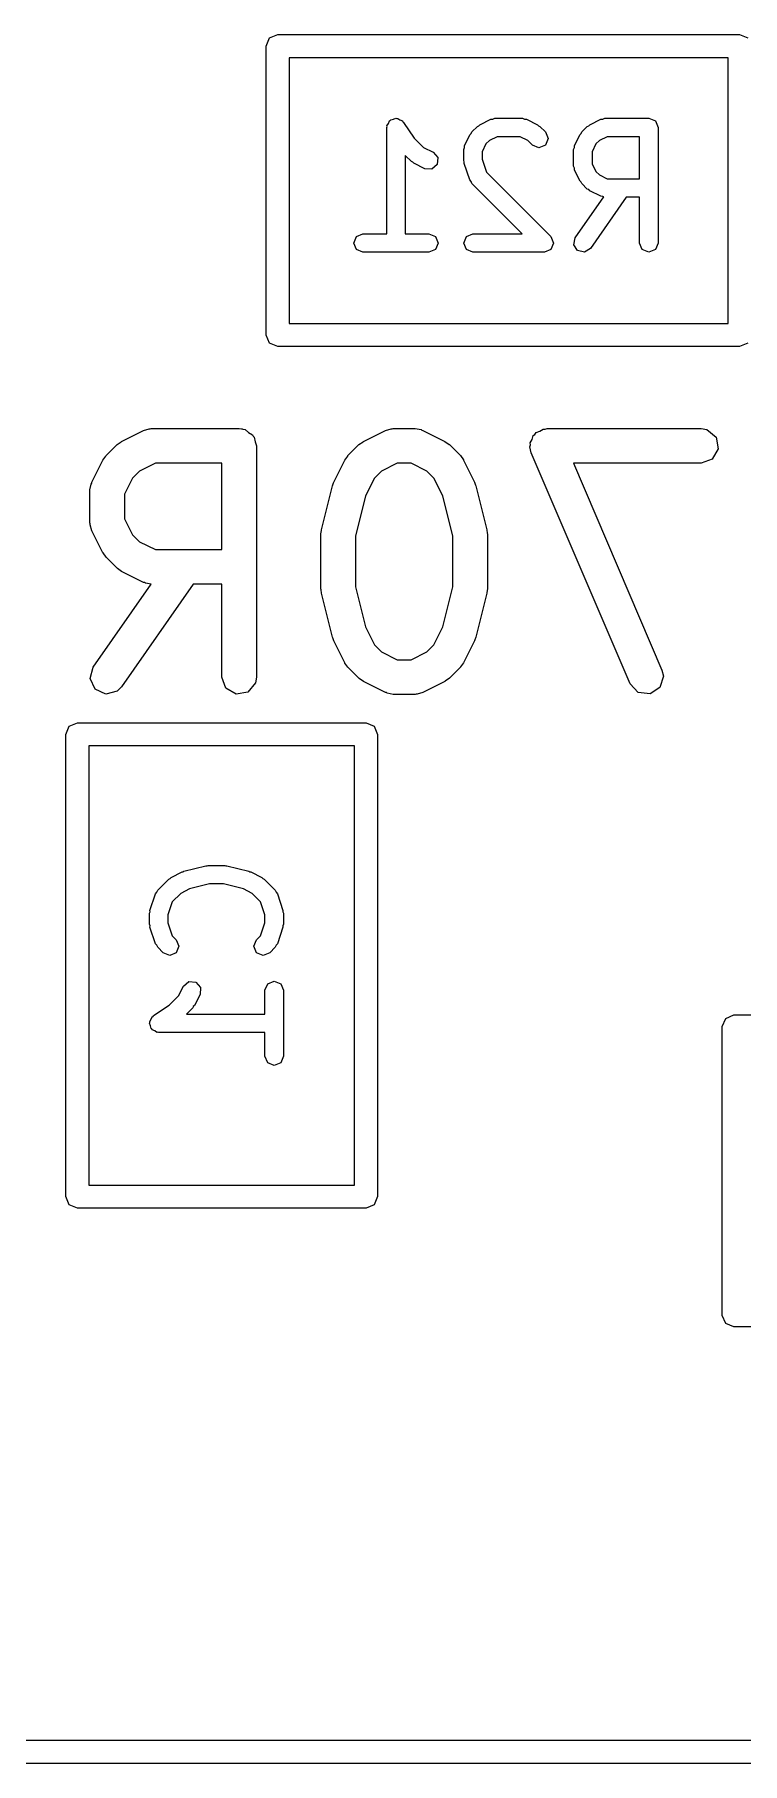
# Model space of a CAD drawing. Extents: x 0.18 to 3.03, y 0.18 to 2.17.
# Drawn here: x 1.6532 to 1.7739, y 0.4121 to 0.7066 of the extents above; entities that cross this region are included whole.
import ezdxf

# ---------------------------------------------------------------- set-up
doc = ezdxf.new("R2010")
doc.units = 0
doc.header["$MEASUREMENT"] = 0
doc.layers.add('BLACK', color=7, linetype='CONTINUOUS')

msp = doc.modelspace()

# ---------------------------------------------------------------- linework, layer by layer
at = {"layer": 'BLACK', "linetype": 'CONTINUOUS'}
for p, q in [((1.69274, 0.704606), (1.69331, 0.705998)), ((1.69274, 0.655394), (1.69274, 0.704606)), ((1.69331, 0.705998), (1.6947, 0.706575)), ((1.6947, 0.706575), (1.77344, 0.706575)), ((1.77344, 0.706575), (1.77484, 0.705998)), ((1.69667, 0.702638), (1.69667, 0.657362)), ((1.77148, 0.702638), (1.69667, 0.702638)), ((1.77148, 0.657362), (1.77148, 0.702638)), ((1.71398, 0.692052), (1.71443, 0.692141)), ((1.71443, 0.692141), (1.71486, 0.692317)), ((1.71486, 0.692317), (1.71501, 0.692255)), ((1.71501, 0.692255), (1.71517, 0.692286)), ((1.71517, 0.692286), (1.71555, 0.692031)), ((1.72915, 0.691213), (1.73103, 0.692151)), ((1.73103, 0.692151), (1.73139, 0.692177)), ((1.73139, 0.692177), (1.73173, 0.692317)), ((1.73173, 0.692317), (1.73642, 0.692317)), ((1.73642, 0.692317), (1.73676, 0.692177)), ((1.73676, 0.692177), (1.73712, 0.692151)), ((1.73712, 0.692151), (1.739, 0.691213)), ((1.7479, 0.691213), (1.74977, 0.692151)), ((1.74977, 0.692151), (1.75014, 0.692177)), ((1.75014, 0.692177), (1.75048, 0.692317)), ((1.75048, 0.692317), (1.75798, 0.692317)), ((1.75798, 0.692317), (1.75909, 0.691856)), ((1.71328, 0.690742), (1.71335, 0.690892)), ((1.71328, 0.672632), (1.71328, 0.690742)), ((1.71331, 0.691051), (1.71357, 0.691432)), ((1.71335, 0.690892), (1.71331, 0.691051)), ((1.71357, 0.691432), (1.71374, 0.691856)), ((1.71374, 0.691856), (1.71389, 0.691918)), ((1.71389, 0.691918), (1.71398, 0.692052)), ((1.71555, 0.692031), (1.71597, 0.691856)), ((1.71597, 0.691856), (1.71603, 0.691706)), ((1.71603, 0.691706), (1.71617, 0.691616)), ((1.71617, 0.691616), (1.71796, 0.688933)), ((1.72657, 0.687697), (1.72751, 0.689572)), ((1.72751, 0.689572), (1.72771, 0.689742)), ((1.72771, 0.689742), (1.72781, 0.689981)), ((1.72781, 0.689981), (1.72874, 0.690918)), ((1.72874, 0.690918), (1.72898, 0.691018)), ((1.72898, 0.691018), (1.72915, 0.691213)), ((1.7321, 0.689167), (1.73079, 0.688511)), ((1.73605, 0.689167), (1.7321, 0.689167)), ((1.73736, 0.688511), (1.73605, 0.689167)), ((1.739, 0.691213), (1.73917, 0.691018)), ((1.73917, 0.691018), (1.73941, 0.690918)), ((1.73941, 0.690918), (1.74034, 0.689981)), ((1.74034, 0.689981), (1.74081, 0.688867)), ((1.74532, 0.687697), (1.74626, 0.689572)), ((1.74626, 0.689572), (1.74645, 0.689741)), ((1.74645, 0.689741), (1.74655, 0.689981)), ((1.74655, 0.689981), (1.74749, 0.690918)), ((1.74749, 0.690918), (1.74773, 0.691018)), ((1.74773, 0.691018), (1.7479, 0.691213)), ((1.75085, 0.689167), (1.74954, 0.688511)), ((1.7564, 0.689167), (1.75085, 0.689167)), ((1.7564, 0.682006), (1.7564, 0.689167)), ((1.75909, 0.691856), (1.75955, 0.690742)), ((1.75955, 0.690742), (1.75955, 0.671057)), ((1.71796, 0.688933), (1.71954, 0.687349)), ((1.71954, 0.687349), (1.72119, 0.686526)), ((1.72119, 0.686526), (1.72198, 0.685616)), ((1.72641, 0.686993), (1.72655, 0.687331)), ((1.72641, 0.685118), (1.72641, 0.686993)), ((1.72655, 0.687331), (1.72657, 0.687697)), ((1.73021, 0.687935), (1.72956, 0.686621)), ((1.72956, 0.686621), (1.72956, 0.685373)), ((1.73079, 0.688511), (1.73021, 0.687935)), ((1.73812, 0.687754), (1.73736, 0.688511)), ((1.73923, 0.687293), (1.73812, 0.687754)), ((1.74034, 0.687754), (1.73923, 0.687293)), ((1.74081, 0.688867), (1.74034, 0.687754)), ((1.74515, 0.686993), (1.74529, 0.687331)), ((1.74515, 0.68418), (1.74515, 0.686993)), ((1.74529, 0.687331), (1.74532, 0.687697)), ((1.74896, 0.687935), (1.7483, 0.686621)), ((1.7483, 0.686621), (1.7483, 0.684552)), ((1.74954, 0.688511), (1.74896, 0.687935)), ((1.71749, 0.684942), (1.71643, 0.686003)), ((1.71643, 0.686003), (1.71643, 0.672632)), ((1.71773, 0.684843), (1.71749, 0.684942)), ((1.7179, 0.684647), (1.71773, 0.684843)), ((1.71978, 0.683709), (1.7179, 0.684647)), ((1.72098, 0.683624), (1.71978, 0.683709)), ((1.72189, 0.684414), (1.72098, 0.683624)), ((1.72198, 0.685616), (1.72189, 0.684414)), ((1.72651, 0.684878), (1.72641, 0.685118)), ((1.72649, 0.68462), (1.72651, 0.684878)), ((1.72743, 0.681808), (1.72649, 0.68462)), ((1.72956, 0.685373), (1.7303, 0.683156)), ((1.74529, 0.683842), (1.74515, 0.68418)), ((1.74532, 0.683476), (1.74529, 0.683842)), ((1.74626, 0.681601), (1.74532, 0.683476)), ((1.7483, 0.684552), (1.74896, 0.683239)), ((1.72767, 0.681531), (1.72743, 0.681808)), ((1.72781, 0.681192), (1.72767, 0.681531)), ((1.73637, 0.672632), (1.72781, 0.681192)), ((1.7303, 0.683156), (1.74128, 0.672171)), ((1.74645, 0.681432), (1.74626, 0.681601)), ((1.74655, 0.681192), (1.74645, 0.681432)), ((1.74749, 0.680255), (1.74655, 0.681192)), ((1.74896, 0.683239), (1.74954, 0.682663)), ((1.74954, 0.682663), (1.75085, 0.682006)), ((1.75085, 0.682006), (1.7564, 0.682006)), ((1.74544, 0.67196), (1.75031, 0.678924)), ((1.74773, 0.680156), (1.74749, 0.680255)), ((1.7479, 0.67996), (1.74773, 0.680156)), ((1.74977, 0.679022), (1.7479, 0.67996)), ((1.75411, 0.678856), (1.74802, 0.670154)), ((1.75014, 0.678996), (1.74977, 0.679022)), ((1.75031, 0.678924), (1.75014, 0.678996)), ((1.7564, 0.678856), (1.75411, 0.678856)), ((1.7564, 0.671057), (1.7564, 0.678856)), ((1.70766, 0.671057), (1.70812, 0.672171)), ((1.70812, 0.672171), (1.70923, 0.672632)), ((1.70923, 0.672632), (1.71328, 0.672632)), ((1.71643, 0.672632), (1.72048, 0.672632)), ((1.72048, 0.672632), (1.7216, 0.672171)), ((1.7216, 0.672171), (1.72206, 0.671057)), ((1.72641, 0.671057), (1.72687, 0.672171)), ((1.72687, 0.672171), (1.72798, 0.672632)), ((1.72798, 0.672632), (1.73637, 0.672632)), ((1.74128, 0.672171), (1.74174, 0.671057)), ((1.74518, 0.670783), (1.74544, 0.67196)), ((1.70812, 0.669944), (1.70766, 0.671057)), ((1.70923, 0.669482), (1.70812, 0.669944)), ((1.71486, 0.669482), (1.70923, 0.669482)), ((1.72048, 0.669482), (1.71486, 0.669482)), ((1.7216, 0.669944), (1.72048, 0.669482)), ((1.72206, 0.671057), (1.7216, 0.669944)), ((1.72687, 0.669944), (1.72641, 0.671057)), ((1.72798, 0.669482), (1.72687, 0.669944)), ((1.74017, 0.669482), (1.72798, 0.669482)), ((1.74128, 0.669944), (1.74017, 0.669482)), ((1.74174, 0.671057), (1.74128, 0.669944)), ((1.74583, 0.669767), (1.74518, 0.670783)), ((1.747, 0.669506), (1.74583, 0.669767)), ((1.74802, 0.670154), (1.747, 0.669506)), ((1.75686, 0.669944), (1.7564, 0.671057)), ((1.75798, 0.669482), (1.75686, 0.669944)), ((1.75909, 0.669944), (1.75798, 0.669482)), ((1.75955, 0.671057), (1.75909, 0.669944)), ((1.69667, 0.657362), (1.77148, 0.657362)), ((1.69331, 0.654002), (1.69274, 0.655394)), ((1.6947, 0.653425), (1.69331, 0.654002)), ((1.77484, 0.654002), (1.77344, 0.653425)), ((1.77344, 0.653425), (1.6947, 0.653425)), ((1.66807, 0.637269), (1.67182, 0.639144)), ((1.67182, 0.639144), (1.67281, 0.639437)), ((1.67281, 0.639437), (1.67298, 0.639396)), ((1.67298, 0.639396), (1.67314, 0.639456)), ((1.67314, 0.639456), (1.68814, 0.639456)), ((1.68814, 0.639456), (1.68853, 0.639388)), ((1.68853, 0.639388), (1.68866, 0.639411)), ((1.68866, 0.639411), (1.68877, 0.639346)), ((1.68877, 0.639346), (1.68915, 0.639278)), ((1.68915, 0.639278), (1.68974, 0.638785)), ((1.70932, 0.637269), (1.71307, 0.639144)), ((1.71307, 0.639144), (1.71405, 0.639437)), ((1.71405, 0.639437), (1.71422, 0.639396)), ((1.71422, 0.639396), (1.71439, 0.639456)), ((1.71439, 0.639456), (1.71814, 0.639456)), ((1.71814, 0.639456), (1.71915, 0.639278)), ((1.71915, 0.639278), (1.71928, 0.639164)), ((1.71928, 0.639164), (1.71946, 0.639144)), ((1.71946, 0.639144), (1.72321, 0.637269)), ((1.73939, 0.639001), (1.73996, 0.639378)), ((1.73996, 0.639378), (1.74031, 0.639337)), ((1.74031, 0.639337), (1.74064, 0.639456)), ((1.74064, 0.639456), (1.76688, 0.639456)), ((1.76688, 0.639456), (1.76789, 0.639278)), ((1.76789, 0.639278), (1.76944, 0.63798)), ((1.66543, 0.634842), (1.66731, 0.636716)), ((1.66731, 0.636716), (1.66803, 0.637223)), ((1.66803, 0.637223), (1.66807, 0.637269)), ((1.68974, 0.638785), (1.6904, 0.638401)), ((1.6904, 0.638401), (1.6905, 0.638151)), ((1.6905, 0.638151), (1.6907, 0.63798)), ((1.6907, 0.63798), (1.69083, 0.637224)), ((1.69083, 0.637224), (1.6911, 0.636503)), ((1.6911, 0.636503), (1.6911, 0.597133)), ((1.70668, 0.634842), (1.70855, 0.636716)), ((1.70855, 0.636716), (1.70928, 0.637223)), ((1.70928, 0.637223), (1.70932, 0.637269)), ((1.72321, 0.637269), (1.72392, 0.636744)), ((1.72392, 0.636744), (1.72398, 0.636716)), ((1.72398, 0.636716), (1.72585, 0.634842)), ((1.73769, 0.636338), (1.73779, 0.636672)), ((1.73792, 0.63534), (1.73769, 0.636338)), ((1.73773, 0.637016), (1.73807, 0.637613)), ((1.73779, 0.636672), (1.73773, 0.637016)), ((1.73807, 0.637613), (1.73827, 0.638272)), ((1.73827, 0.638272), (1.73856, 0.638463)), ((1.73856, 0.638463), (1.73874, 0.638765)), ((1.73874, 0.638765), (1.73939, 0.639001)), ((1.76944, 0.63798), (1.76979, 0.63599)), ((1.663, 0.630325), (1.66488, 0.634074)), ((1.66488, 0.634074), (1.66541, 0.634783)), ((1.66541, 0.634783), (1.66543, 0.634842)), ((1.67384, 0.63355), (1.67114, 0.632202)), ((1.68519, 0.63355), (1.67384, 0.63355)), ((1.68519, 0.618834), (1.68519, 0.63355)), ((1.70425, 0.630325), (1.70612, 0.634074)), ((1.70612, 0.634074), (1.70665, 0.634783)), ((1.70665, 0.634783), (1.70668, 0.634842)), ((1.71509, 0.63355), (1.71239, 0.632202)), ((1.71744, 0.63355), (1.71509, 0.63355)), ((1.72014, 0.632202), (1.71744, 0.63355)), ((1.72585, 0.634842), (1.72636, 0.634119)), ((1.72636, 0.634119), (1.7264, 0.634074)), ((1.7264, 0.634074), (1.72828, 0.630325)), ((1.7548, 0.59597), (1.73792, 0.63534)), ((1.76688, 0.63355), (1.74511, 0.63355)), ((1.74511, 0.63355), (1.76022, 0.598296)), ((1.76878, 0.634241), (1.76688, 0.63355)), ((1.76979, 0.63599), (1.76878, 0.634241)), ((1.66298, 0.630149), (1.663, 0.630325)), ((1.66995, 0.631005), (1.6686, 0.628307)), ((1.67114, 0.632202), (1.66995, 0.631005)), ((1.70423, 0.630186), (1.70425, 0.630325)), ((1.71119, 0.631005), (1.70968, 0.627974)), ((1.71239, 0.632202), (1.71119, 0.631005)), ((1.72134, 0.631005), (1.72014, 0.632202)), ((1.72285, 0.627974), (1.72134, 0.631005)), ((1.72828, 0.630325), (1.72842, 0.629836)), ((1.66269, 0.629004), (1.66287, 0.630014)), ((1.66269, 0.62338), (1.66269, 0.629004)), ((1.66287, 0.630014), (1.66298, 0.630149)), ((1.6686, 0.628307), (1.6686, 0.624077)), ((1.70215, 0.622221), (1.70403, 0.62972)), ((1.70403, 0.62972), (1.70423, 0.630186)), ((1.70968, 0.627974), (1.70797, 0.621142)), ((1.72456, 0.621142), (1.72285, 0.627974)), ((1.72842, 0.629836), (1.7285, 0.62972)), ((1.7285, 0.62972), (1.73038, 0.622221)), ((1.66275, 0.623214), (1.66269, 0.62338)), ((1.66271, 0.623042), (1.66275, 0.623214)), ((1.663, 0.622059), (1.66271, 0.623042)), ((1.66488, 0.61831), (1.663, 0.622059)), ((1.6686, 0.624077), (1.66995, 0.621379)), ((1.70206, 0.621505), (1.70217, 0.622085)), ((1.70206, 0.612131), (1.70206, 0.621505)), ((1.70217, 0.622085), (1.70215, 0.622221)), ((1.73038, 0.622221), (1.73042, 0.621633)), ((1.73042, 0.621633), (1.73047, 0.621505)), ((1.73047, 0.621505), (1.73047, 0.612131)), ((1.66995, 0.621379), (1.67114, 0.620182)), ((1.67114, 0.620182), (1.67384, 0.618834)), ((1.67384, 0.618834), (1.68519, 0.618834)), ((1.70797, 0.621142), (1.70797, 0.612495)), ((1.72456, 0.612495), (1.72456, 0.621142)), ((1.66493, 0.618266), (1.66488, 0.61831)), ((1.66543, 0.617542), (1.66493, 0.618266)), ((1.66731, 0.615668), (1.66543, 0.617542)), ((1.66737, 0.61564), (1.66731, 0.615668)), ((1.66807, 0.615115), (1.66737, 0.61564)), ((1.66323, 0.598826), (1.6731, 0.612935)), ((1.68031, 0.612928), (1.66806, 0.59544)), ((1.67182, 0.61324), (1.66807, 0.615115)), ((1.672, 0.61322), (1.67182, 0.61324)), ((1.67213, 0.613106), (1.672, 0.61322)), ((1.6731, 0.612935), (1.67213, 0.613106)), ((1.68519, 0.612928), (1.68031, 0.612928)), ((1.68519, 0.597133), (1.68519, 0.612928)), ((1.70211, 0.612003), (1.70206, 0.612131)), ((1.70215, 0.611415), (1.70211, 0.612003)), ((1.70403, 0.603916), (1.70215, 0.611415)), ((1.70797, 0.612495), (1.70968, 0.605663)), ((1.72285, 0.605663), (1.72456, 0.612495)), ((1.73038, 0.611415), (1.7285, 0.603916)), ((1.73047, 0.612131), (1.73036, 0.611551)), ((1.73036, 0.611551), (1.73038, 0.611415)), ((1.7041, 0.6038), (1.70403, 0.603916)), ((1.70425, 0.603312), (1.7041, 0.6038)), ((1.70968, 0.605663), (1.71119, 0.602632)), ((1.72134, 0.602632), (1.72285, 0.605663)), ((1.7285, 0.603916), (1.7283, 0.603451)), ((1.70612, 0.599562), (1.70425, 0.603312)), ((1.71119, 0.602632), (1.71239, 0.601435)), ((1.71239, 0.601435), (1.71509, 0.600086)), ((1.71744, 0.600086), (1.72014, 0.601435)), ((1.72014, 0.601435), (1.72134, 0.602632)), ((1.72828, 0.603312), (1.7264, 0.599562)), ((1.7283, 0.603451), (1.72828, 0.603312)), ((1.6627, 0.596875), (1.66323, 0.598826)), ((1.70617, 0.599518), (1.70612, 0.599562)), ((1.70668, 0.598795), (1.70617, 0.599518)), ((1.70855, 0.59692), (1.70668, 0.598795)), ((1.71509, 0.600086), (1.71744, 0.600086)), ((1.72585, 0.598795), (1.72398, 0.59692)), ((1.72588, 0.598853), (1.72585, 0.598795)), ((1.7264, 0.599562), (1.72588, 0.598853)), ((1.76022, 0.598296), (1.76046, 0.597298)), ((1.66356, 0.595045), (1.6627, 0.596875)), ((1.66539, 0.594192), (1.66356, 0.595045)), ((1.66806, 0.59544), (1.66734, 0.594715)), ((1.68588, 0.595235), (1.68519, 0.597133)), ((1.68763, 0.594225), (1.68588, 0.595235)), ((1.69092, 0.596123), (1.68962, 0.594576)), ((1.6911, 0.597133), (1.69092, 0.596123)), ((1.70861, 0.596893), (1.70855, 0.59692)), ((1.70932, 0.596367), (1.70861, 0.596893)), ((1.71307, 0.594492), (1.70932, 0.596367)), ((1.72321, 0.596367), (1.71946, 0.594492)), ((1.72325, 0.596414), (1.72321, 0.596367)), ((1.72398, 0.59692), (1.72325, 0.596414)), ((1.75618, 0.594498), (1.7548, 0.59597)), ((1.75987, 0.595364), (1.75818, 0.594258)), ((1.76046, 0.597298), (1.75987, 0.595364)), ((1.66734, 0.594715), (1.66539, 0.594192)), ((1.68962, 0.594576), (1.68763, 0.594225)), ((1.71324, 0.594472), (1.71307, 0.594492)), ((1.71338, 0.594358), (1.71324, 0.594472)), ((1.71439, 0.59418), (1.71338, 0.594358)), ((1.71814, 0.59418), (1.71439, 0.59418)), ((1.71831, 0.594241), (1.71814, 0.59418)), ((1.71848, 0.5942), (1.71831, 0.594241)), ((1.71946, 0.594492), (1.71848, 0.5942)), ((1.75818, 0.594258), (1.75618, 0.594498)), ((1.65916, 0.588746), (1.66055, 0.589323)), ((1.66055, 0.589323), (1.70976, 0.589323)), ((1.70976, 0.589323), (1.71116, 0.588746)), ((1.65858, 0.587354), (1.65916, 0.588746)), ((1.65858, 0.508614), (1.65858, 0.587354)), ((1.71116, 0.588746), (1.71173, 0.587354)), ((1.71173, 0.587354), (1.71173, 0.508614)), ((1.66252, 0.585386), (1.66252, 0.510583)), ((1.7078, 0.585386), (1.66252, 0.585386)), ((1.7078, 0.510583), (1.7078, 0.585386)), ((1.67424, 0.560815), (1.67611, 0.56269)), ((1.67611, 0.56269), (1.67635, 0.562789)), ((1.67635, 0.562789), (1.67652, 0.562985)), ((1.67652, 0.562985), (1.6784, 0.563922)), ((1.6784, 0.563922), (1.67858, 0.563935)), ((1.67858, 0.563935), (1.67872, 0.564041)), ((1.67872, 0.564041), (1.68247, 0.564979)), ((1.68247, 0.564979), (1.68267, 0.564949)), ((1.68267, 0.564949), (1.68285, 0.565026)), ((1.68285, 0.565026), (1.68566, 0.565026)), ((1.68566, 0.565026), (1.68585, 0.564949)), ((1.68585, 0.564949), (1.68605, 0.564979)), ((1.68605, 0.564979), (1.6898, 0.564041)), ((1.6898, 0.564041), (1.68994, 0.563935)), ((1.68994, 0.563935), (1.69012, 0.563922)), ((1.69012, 0.563922), (1.69199, 0.562985)), ((1.69199, 0.562985), (1.69216, 0.562789)), ((1.69216, 0.562789), (1.6924, 0.56269)), ((1.6924, 0.56269), (1.69428, 0.560815)), ((1.67292, 0.557387), (1.67386, 0.5602)), ((1.67386, 0.5602), (1.6741, 0.560476)), ((1.6741, 0.560476), (1.67424, 0.560815)), ((1.67816, 0.560282), (1.67673, 0.558851)), ((1.67965, 0.561028), (1.67816, 0.560282)), ((1.68305, 0.561876), (1.67965, 0.561028)), ((1.68547, 0.561876), (1.68305, 0.561876)), ((1.68886, 0.561028), (1.68547, 0.561876)), ((1.69036, 0.560282), (1.68886, 0.561028)), ((1.69179, 0.558851), (1.69036, 0.560282)), ((1.69428, 0.560815), (1.69442, 0.560476)), ((1.69442, 0.560476), (1.69466, 0.5602)), ((1.69466, 0.5602), (1.69559, 0.557387)), ((1.67284, 0.556889), (1.67294, 0.557129)), ((1.67284, 0.555015), (1.67284, 0.556889)), ((1.67294, 0.557129), (1.67292, 0.557387)), ((1.67673, 0.558851), (1.67599, 0.556634)), ((1.67599, 0.556634), (1.67599, 0.55527)), ((1.69253, 0.556634), (1.69179, 0.558851)), ((1.69253, 0.55527), (1.69253, 0.556634)), ((1.69559, 0.557387), (1.69558, 0.557129)), ((1.69558, 0.557129), (1.69568, 0.556889)), ((1.69568, 0.556889), (1.69568, 0.555015)), ((1.67294, 0.554775), (1.67284, 0.555015)), ((1.67292, 0.554517), (1.67294, 0.554775)), ((1.67386, 0.551704), (1.67292, 0.554517)), ((1.67599, 0.55527), (1.67673, 0.553053)), ((1.69179, 0.553053), (1.69253, 0.55527)), ((1.69559, 0.554517), (1.69466, 0.551704)), ((1.69568, 0.555015), (1.69558, 0.554775)), ((1.69558, 0.554775), (1.69559, 0.554517)), ((1.6741, 0.551428), (1.67386, 0.551704)), ((1.67424, 0.551089), (1.6741, 0.551428)), ((1.67518, 0.550152), (1.67424, 0.551089)), ((1.67673, 0.553053), (1.6774, 0.552379)), ((1.6774, 0.552379), (1.67786, 0.551265)), ((1.67786, 0.551265), (1.6774, 0.550152)), ((1.69065, 0.551265), (1.69111, 0.552379)), ((1.69111, 0.550152), (1.69065, 0.551265)), ((1.69111, 0.552379), (1.69179, 0.553053)), ((1.69428, 0.551089), (1.69334, 0.550152)), ((1.69442, 0.551428), (1.69428, 0.551089)), ((1.69466, 0.551704), (1.69442, 0.551428)), ((1.67629, 0.54969), (1.67518, 0.550152)), ((1.6774, 0.550152), (1.67629, 0.54969)), ((1.69223, 0.54969), (1.69111, 0.550152)), ((1.69334, 0.550152), (1.69223, 0.54969)), ((1.67863, 0.54447), (1.67954, 0.54526)), ((1.67954, 0.54526), (1.68074, 0.545175)), ((1.68074, 0.545175), (1.68153, 0.544264)), ((1.69253, 0.543766), (1.69299, 0.54488)), ((1.69299, 0.54488), (1.6941, 0.545341)), ((1.6941, 0.545341), (1.69521, 0.54488)), ((1.69521, 0.54488), (1.69568, 0.543766)), ((1.67622, 0.54124), (1.67781, 0.542824)), ((1.67781, 0.542824), (1.67863, 0.54447)), ((1.68145, 0.543062), (1.68051, 0.541187)), ((1.68153, 0.544264), (1.68145, 0.543062)), ((1.69253, 0.539717), (1.69253, 0.543766)), ((1.69568, 0.543766), (1.69568, 0.532517)), ((1.67313, 0.538832), (1.6733, 0.539255)), ((1.6733, 0.539255), (1.67345, 0.539317)), ((1.67345, 0.539317), (1.67354, 0.539452)), ((1.67354, 0.539452), (1.67622, 0.54124)), ((1.68022, 0.540778), (1.67915, 0.539717)), ((1.67915, 0.539717), (1.69253, 0.539717)), ((1.68031, 0.541017), (1.68022, 0.540778)), ((1.68051, 0.541187), (1.68031, 0.541017)), ((1.7705, 0.537591), (1.77108, 0.538982)), ((1.77108, 0.538982), (1.77247, 0.539559)), ((1.77247, 0.539559), (1.85121, 0.539559)), ((1.67284, 0.538142), (1.6729, 0.538292)), ((1.67302, 0.537718), (1.67284, 0.538142)), ((1.67287, 0.538451), (1.67313, 0.538832)), ((1.6729, 0.538292), (1.67287, 0.538451)), ((1.67311, 0.537268), (1.67302, 0.537718)), ((1.67324, 0.537178), (1.67311, 0.537268)), ((1.6733, 0.537028), (1.67324, 0.537178)), ((1.67373, 0.536853), (1.6733, 0.537028)), ((1.67411, 0.536598), (1.67373, 0.536853)), ((1.67427, 0.536629), (1.67411, 0.536598)), ((1.67442, 0.536567), (1.67427, 0.536629)), ((1.69253, 0.536567), (1.67442, 0.536567)), ((1.69253, 0.532517), (1.69253, 0.536567)), ((1.7705, 0.488378), (1.7705, 0.537591)), ((1.69299, 0.531404), (1.69253, 0.532517)), ((1.6941, 0.530943), (1.69299, 0.531404)), ((1.69521, 0.531404), (1.6941, 0.530943)), ((1.69568, 0.532517), (1.69521, 0.531404)), ((1.66252, 0.510583), (1.7078, 0.510583)), ((1.65916, 0.507222), (1.65858, 0.508614)), ((1.66055, 0.506646), (1.65916, 0.507222)), ((1.70976, 0.506646), (1.66055, 0.506646)), ((1.71116, 0.507222), (1.70976, 0.506646)), ((1.71173, 0.508614), (1.71116, 0.507222)), ((1.77108, 0.486986), (1.7705, 0.488378)), ((1.77247, 0.486409), (1.77108, 0.486986)), ((1.85121, 0.486409), (1.77247, 0.486409)), ((0.735827, 0.416), (2.46417, 0.416)), ((2.46614, 0.412063), (0.733858, 0.412063))]:
    msp.add_line(p, q, dxfattribs=at)

doc.saveas('drawing.dxf')
